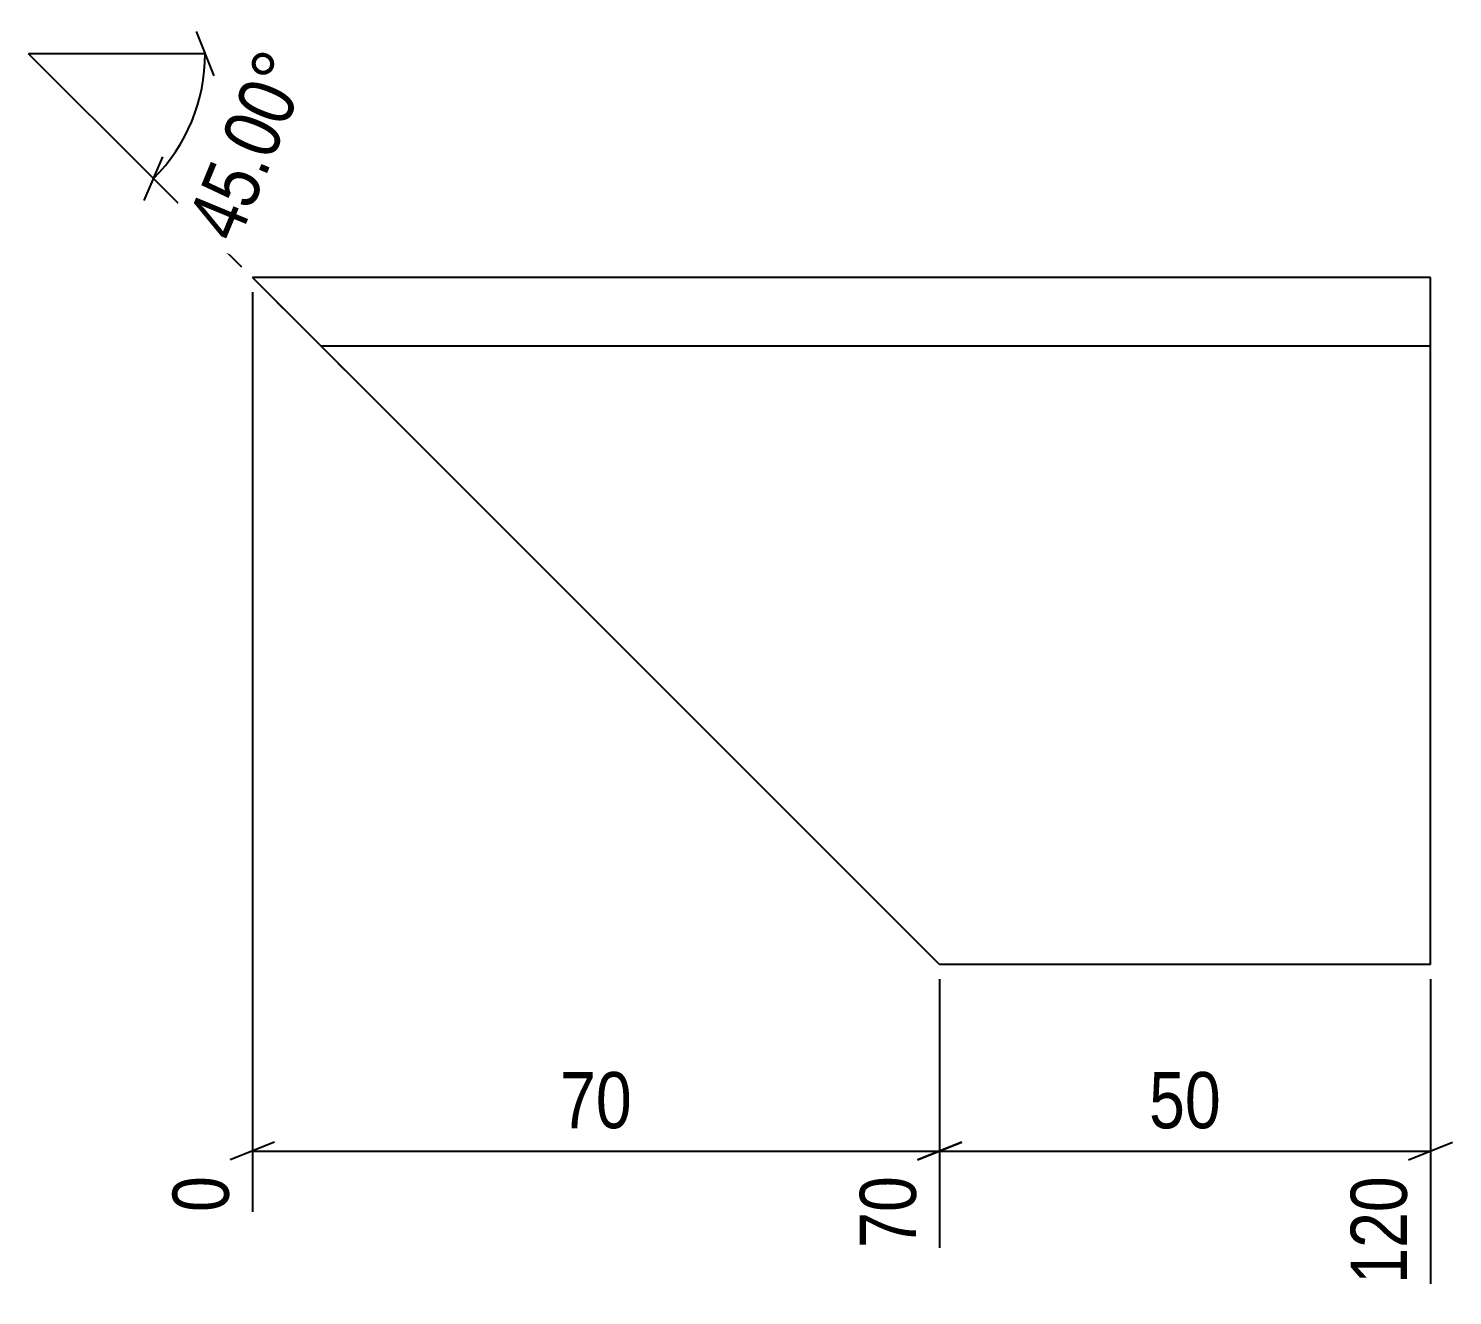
# Model space of a CAD drawing. Header units: millimetres. Extents: x 9 to 10692, y 3 to 155.
# Drawn here: x 5246.6 to 5391.6, y 3.3 to 132.4 of the extents above; entities that cross this region are included whole.
import ezdxf

# ---------------------------------------------------------------- set-up
doc = ezdxf.new("R2010")
doc.units = ezdxf.units.MM
doc.linetypes.add('DXK_LINE_DOT2', pattern=[3.9198, 1.9599, -1.9599])
doc.layers.add('MÅLSÆTNING', color=7, linetype='Continuous')
doc.layers.add('STÅL', color=7, linetype='Continuous')
doc.styles.add('Arial Narrow', font='ARIALN.TTF', dxfattribs={"height": 0.2})

msp = doc.modelspace()

# ---------------------------------------------------------------- linework, layer by layer
at = {"layer": 'MÅLSÆTNING', "color": 7, "linetype": 'Continuous'}
for p, q in [((5263.65, 132.07), (5265.45, 127.57)), ((5264.55, 129.82), (5246.55, 129.82)), ((5259.28, 117.1), (5246.55, 129.82)), ((5258.33, 114.87), (5260.24, 119.32)), ((5268.3, 108.08), (5259.28, 117.1)), ((5269.36, 105.52), (5269.36, 11.81)), ((5339.36, 35.52), (5339.36, 8.16)), ((5339.36, 35.52), (5339.36, 8.16)), ((5389.36, 35.52), (5389.36, 4.5)), ((5271.61, 18.92), (5267.11, 17.12)), ((5341.61, 18.92), (5337.11, 17.12)), ((5337.11, 17.12), (5341.61, 18.92)), ((5387.11, 17.12), (5391.61, 18.92)), ((5269.36, 18.02), (5339.36, 18.02)), ((5339.36, 18.02), (5389.36, 18.02))]:
    msp.add_line(p, q, dxfattribs=at)
msp.add_arc((5246.55, 129.82), 18, 315, 0, dxfattribs=at)
at = {"layer": 'STÅL', "color": 2, "linetype": 'Continuous'}
for p, q in [((5339.36, 37.02), (5269.36, 107.02)), ((5389.36, 107.02), (5269.36, 107.02)), ((5389.36, 37.02), (5389.36, 107.02)), ((5389.36, 100.02), (5276.36, 100.02)), ((5389.36, 37.02), (5339.36, 37.02))]:
    msp.add_line(p, q, dxfattribs=at)
at = {"layer": 'STÅL', "color": 7, "linetype": 'DXK_LINE_DOT2'}
for p, q in [((5271.86, 104.52), (5285.36, 91.02)), ((5336.58, 39.8), (5339.36, 37.02))]:
    msp.add_line(p, q, dxfattribs=at)

# ---------------------------------------------------------------- wipeouts: each hides what was drawn before it
at = {"color": 0}
for points in [[(5309.21, 19.14), (5309.21, 27.54), (5299.5, 27.54), (5299.5, 19.14)], [(5369.21, 19.14), (5369.21, 27.54), (5359.5, 27.54), (5359.5, 19.14)]]:
    msp.add_wipeout(points, dxfattribs=at).dxf.layer = 'MÅLSÆTNING'

# ---------------------------------------------------------------- next in the draw order: texts
at = {"layer": 'MÅLSÆTNING', "color": 3, "style": 'Arial Narrow'}
for s, p in [('70', (5300.7, 20.34)), ('50', (5360.7, 20.34))]:
    msp.add_text(s, height=5.727, dxfattribs=at).set_placement(p)

# ---------------------------------------------------------------- next in the draw order: wipeouts: each hides what was drawn before it
at = {"color": 0}
msp.add_wipeout([(5276.93, 129.18), (5269.17, 132.39), (5260.73, 112.01), (5268.49, 108.8)], dxfattribs=at).dxf.layer = 'MÅLSÆTNING'
at = {"color": 0, "linetype": 'Continuous'}
for points in [[(5268.16, 16.67), (5259.76, 16.67), (5259.76, 10.61), (5268.16, 10.61)], [(5338.16, 16.67), (5329.76, 16.67), (5329.76, 6.96), (5338.16, 6.96)], [(5388.16, 16.67), (5379.76, 16.67), (5379.76, 3.3), (5388.16, 3.3)]]:
    msp.add_wipeout(points, dxfattribs=at).dxf.layer = 'MÅLSÆTNING'

# ---------------------------------------------------------------- next in the draw order: texts
at = {"layer": 'MÅLSÆTNING', "color": 3, "style": 'Arial Narrow'}
msp.add_text('45.00°', height=5.727, rotation=67.5002, dxfattribs=at).set_placement((5267.84, 110.37))
at = {"layer": 'MÅLSÆTNING', "color": 3, "linetype": 'Continuous', "style": 'Arial Narrow'}
for s, height, p in [('0', 5.73, (5266.96, 11.81)), ('70', 5.727, (5336.96, 8.16)), ('120', 5.727, (5386.96, 4.5))]:
    msp.add_text(s, height=height, rotation=90.0002, dxfattribs=at).set_placement(p)

doc.saveas('drawing.dxf')
